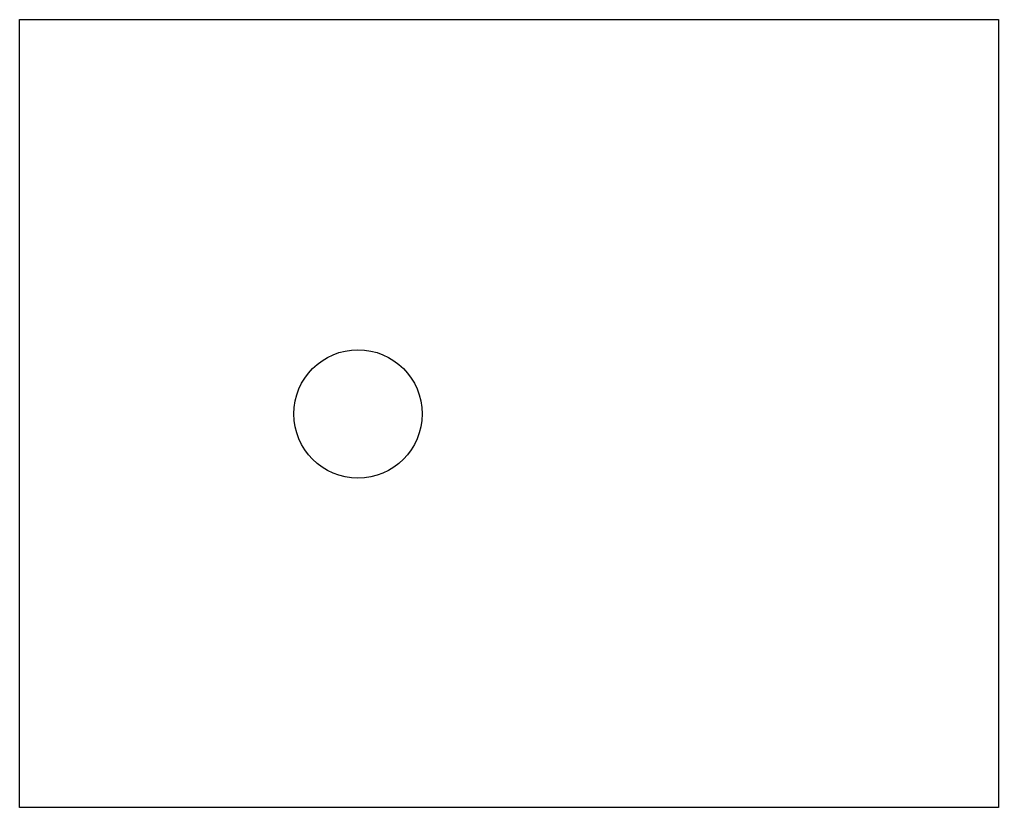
# Model space of a CAD drawing. Header units: millimetres. Extents: x 0 to 168, y -68 to 68.
import ezdxf

# ---------------------------------------------------------------- set-up
doc = ezdxf.new("R2010")
doc.units = ezdxf.units.MM
doc.header["$LTSCALE"] = 10
doc.layers.add('BOLTS', color=6, linetype='Continuous')
doc.layers.add('MEMBERS', color=5, linetype='Continuous')

msp = doc.modelspace()

# ---------------------------------------------------------------- linework, layer by layer
at = {"layer": 'BOLTS', "color": 2, "linetype": 'Continuous'}
msp.add_circle((58.02, -0.07), 11, dxfattribs=at)
at = {"layer": 'MEMBERS', "color": 3, "linetype": 'Continuous'}
for p, q in [((0, -67.5), (0, 67.5)), ((0, 67.5), (167.83, 67.5)), ((167.83, 67.5), (167.83, -67.5)), ((167.83, -67.5), (0, -67.5))]:
    msp.add_line(p, q, dxfattribs=at)

doc.saveas('drawing.dxf')
